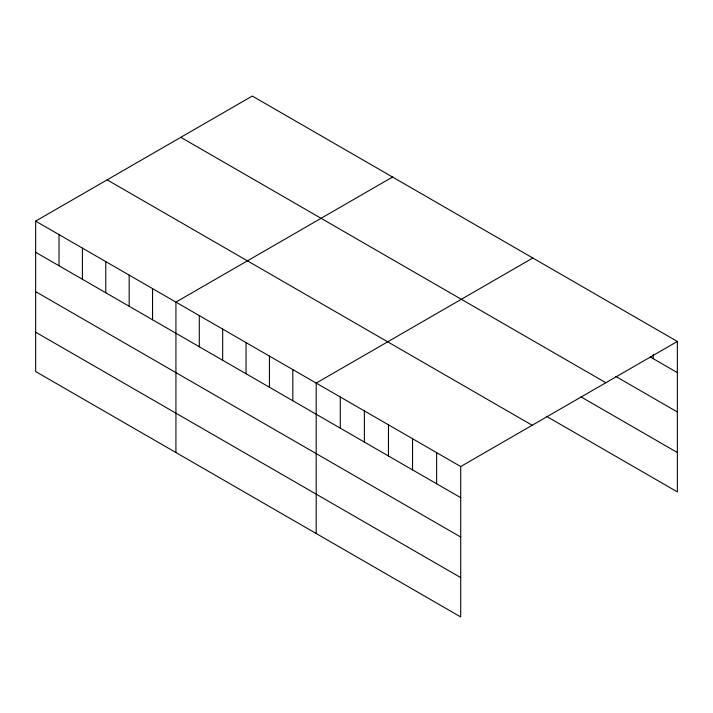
<?xml version="1.0" encoding="UTF-8"?>
<svg xmlns="http://www.w3.org/2000/svg" width="713" height="713" viewBox="0 0 713 713"><rect width="100%" height="100%" fill="white"/><g stroke="black" fill="none" stroke-linecap="round" stroke-linejoin="round"><path stroke-width="1.07" d="M35.65 221.119L460.714 466.534L460.714 616.95L35.65 371.544L35.65 221.119L252.286 96.05L677.35 341.456L677.35 491.881L546.318 416.232M392.56 177.029L175.924 302.107L175.924 452.523M532.825 258.017L316.198 383.095L316.198 533.511M460.714 466.534L677.35 341.456M650.372 357.035L677.35 372.614M615.684 376.366L677.35 411.971M180.799 137.324L605.863 382.729M581.006 396.891L677.35 452.523M107.137 179.845L532.201 425.26M35.65 252.277L460.714 497.683M35.65 291.635L460.714 537.041M35.65 332.187L460.714 577.592M653.26 354.254L653.26 358.701M436.632 452.621L436.632 483.779M412.542 438.718L412.542 469.867M388.451 424.814L388.451 455.964M364.37 410.902L364.37 442.06M340.279 396.998L340.279 428.148M292.811 369.592L292.811 400.751M269.434 356.099L269.434 387.248M246.056 342.596L246.056 373.755M222.679 329.103L222.679 360.252M199.301 315.601L199.301 346.759M152.546 288.605L152.546 319.763M129.169 275.111L129.169 306.269M105.782 261.618L105.782 292.767M82.405 248.115L82.405 279.273M59.027 234.622L59.027 265.771"/></g></svg>
